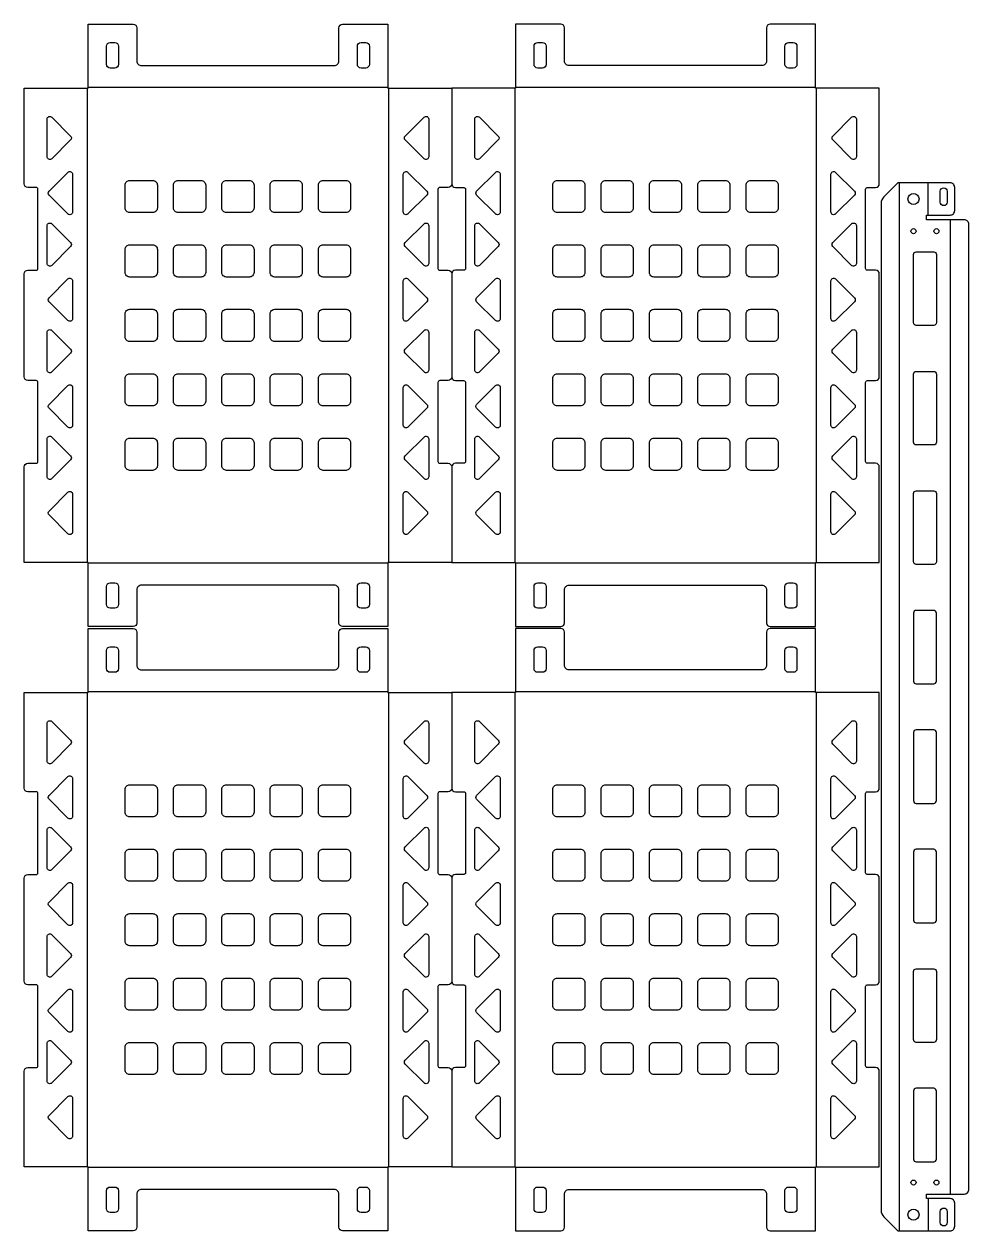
# Model space of a CAD drawing. Extents: x 7875 to 8998, y 13371 to 16084.
# Drawn here: x 7875 to 8903, y 13371 to 14684 of the extents above; entities that cross this region are included whole.
import ezdxf

# ---------------------------------------------------------------- set-up
doc = ezdxf.new("R2010")
doc.units = 0

# ---------------------------------------------------------------- blocks, each defined once
blk = doc.blocks.new('CommonPart1719256715', base_point=(2, 2))
at = {"layer": '1'}
for points in [[(467.4, 71.6), (397.8, 71.6), (397.8, 2), (348.7, 2, -0.414214), (344.7, 6), (344.7, 42, 0.414214), (339.7, 47), (129.7, 47, 0.414214), (124.7, 42), (124.7, 6, -0.414214), (120.7, 2), (71.6, 2), (71.6, 71.6), (2, 71.6), (2, 175.7, -0.414214), (6, 179.7), (15, 179.7, 0.414214), (17, 181.7), (17, 267.7, 0.414214), (15, 269.7), (6, 269.7, -0.414214), (2, 273.7), (2, 385.7, -0.414214), (6, 389.7), (15, 389.7, 0.414214), (17, 391.7), (17, 477.7, 0.414214), (15, 479.7), (6, 479.7, -0.414214), (2, 483.7), (2, 587.8), (71.6, 587.8), (71.6, 657.4), (120.7, 657.4, -0.414214), (124.7, 653.4), (124.7, 617.4, 0.414214), (129.7, 612.4), (339.7, 612.4, 0.414214), (344.7, 617.4), (344.7, 653.4, -0.414214), (348.7, 657.4), (397.8, 657.4), (397.8, 587.8), (467.4, 587.8)], [(467.4, 483.7, -0.414214), (463.4, 479.7), (454.4, 479.7, 0.414214), (452.4, 477.7), (452.4, 391.7, 0.414214), (454.4, 389.7), (463.4, 389.7, -0.414214), (467.4, 385.7)], [(467.4, 273.7, -0.414214), (463.4, 269.7), (454.4, 269.7, 0.414214), (452.4, 267.7), (452.4, 181.7, 0.414214), (454.4, 179.7), (463.4, 179.7, -0.414214), (467.4, 175.7)]]:
    blk.add_lwpolyline(points, format="xyb", dxfattribs=at)
for points in [[(467.4, 587.8), (467.4, 483.7, 0.414214), (471.4, 479.7), (480.4, 479.7, -0.414214), (482.4, 477.7), (482.4, 391.7, -0.414214), (480.4, 389.7), (471.4, 389.7, 0.414214), (467.4, 385.7), (467.4, 273.7, 0.414214), (471.4, 269.7), (480.4, 269.7, -0.414214), (482.4, 267.7), (482.4, 181.7, -0.414214), (480.4, 179.7), (471.4, 179.7, 0.414214), (467.4, 175.7), (467.4, 71.6), (537, 71.6), (537, 2), (586.1, 2, 0.414214), (590.1, 6), (590.1, 42, -0.414214), (595.1, 47), (805.1, 47, -0.414214), (810.1, 42), (810.1, 6, 0.414214), (814.1, 2), (863.2, 2), (863.2, 71.6), (932.8, 71.6), (932.8, 175.7, 0.414214), (928.8, 179.7), (919.8, 179.7, -0.414214), (917.8, 181.7), (917.8, 267.7, -0.414214), (919.8, 269.7), (928.8, 269.7, 0.414214), (932.8, 273.7), (932.8, 385.7, 0.414214), (928.8, 389.7), (919.8, 389.7, -0.414214), (917.8, 391.7), (917.8, 477.7, -0.414214), (919.8, 479.7), (928.8, 479.7, 0.414214), (932.8, 483.7), (932.8, 587.8), (863.2, 587.8), (863.2, 657.4), (814.1, 657.4, 0.414214), (810.1, 653.4), (810.1, 617.4, -0.414214), (805.1, 612.4), (595.1, 612.4, -0.414214), (590.1, 617.4), (590.1, 653.4, 0.414214), (586.1, 657.4), (537, 657.4), (537, 587.8)], [(95.6, 637.4), (100.7, 637.4, -0.414214), (104.7, 633.4), (104.7, 613.7, -0.414214), (100.7, 609.7), (95.6, 609.7, -0.414214), (91.6, 613.7), (91.6, 633.4, -0.414214)], [(368.7, 637.4), (373.8, 637.4, -0.414214), (377.8, 633.4), (377.8, 613.7, -0.414214), (373.8, 609.7), (368.7, 609.7, -0.414214), (364.7, 613.7), (364.7, 633.4, -0.414214)], [(561, 637.4), (566.1, 637.4, -0.414214), (570.1, 633.4), (570.1, 613.7, -0.414214), (566.1, 609.7), (561, 609.7, -0.414214), (557, 613.7), (557, 633.4, -0.414214)], [(834.1, 637.4), (839.2, 637.4, -0.414214), (843.2, 633.4), (843.2, 613.7, -0.414214), (839.2, 609.7), (834.1, 609.7, -0.414214), (830.1, 613.7), (830.1, 633.4, -0.414214)], [(32.1, 556.2), (52.6, 535.7, -0.414214), (52.6, 531.5), (32.1, 511, -0.668179), (27, 513.1), (27, 554.1, -0.668179)], [(437.3, 556.2, -0.668179), (442.4, 554.1), (442.4, 513.1, -0.668179), (437.3, 511), (416.8, 531.5, -0.414214), (416.8, 535.7)], [(497.5, 556.2), (518, 535.7, -0.414214), (518, 531.5), (497.5, 511, -0.668179), (492.4, 513.1), (492.4, 554.1, -0.668179)], [(902.7, 556.2, -0.668179), (907.8, 554.1), (907.8, 513.1, -0.668179), (902.7, 511), (882.2, 531.5, -0.414214), (882.2, 535.7)], [(49.6, 496.2, -0.668179), (54.7, 494.1), (54.7, 453.1, -0.668179), (49.6, 451), (29.1, 471.5, -0.414214), (29.1, 475.7)], [(117, 487.4), (142, 487.4, -0.414214), (147, 482.4), (147, 457.4, -0.414214), (142, 452.4), (117, 452.4, -0.414214), (112, 457.4), (112, 482.4, -0.414214)], [(169.6, 487.4), (194.6, 487.4, -0.414214), (199.6, 482.4), (199.6, 457.4, -0.414214), (194.6, 452.4), (169.6, 452.4, -0.414214), (164.6, 457.4), (164.6, 482.4, -0.414214)], [(222.2, 487.4), (247.2, 487.4, -0.414214), (252.2, 482.4), (252.2, 457.4, -0.414214), (247.2, 452.4), (222.2, 452.4, -0.414214), (217.2, 457.4), (217.2, 482.4, -0.414214)], [(274.8, 487.4), (299.8, 487.4, -0.414214), (304.8, 482.4), (304.8, 457.4, -0.414214), (299.8, 452.4), (274.8, 452.4, -0.414214), (269.8, 457.4), (269.8, 482.4, -0.414214)], [(327.4, 487.4), (352.4, 487.4, -0.414214), (357.4, 482.4), (357.4, 457.4, -0.414214), (352.4, 452.4), (327.4, 452.4, -0.414214), (322.4, 457.4), (322.4, 482.4, -0.414214)], [(419.8, 496.2), (440.3, 475.7, -0.414214), (440.3, 471.5), (419.8, 451, -0.668179), (414.7, 453.1), (414.7, 494.1, -0.668179)], [(515, 496.2, -0.668179), (520.1, 494.1), (520.1, 453.1, -0.668179), (515, 451), (494.5, 471.5, -0.414214), (494.5, 475.7)], [(582.4, 487.4), (607.4, 487.4, -0.414214), (612.4, 482.4), (612.4, 457.4, -0.414214), (607.4, 452.4), (582.4, 452.4, -0.414214), (577.4, 457.4), (577.4, 482.4, -0.414214)], [(635, 487.4), (660, 487.4, -0.414214), (665, 482.4), (665, 457.4, -0.414214), (660, 452.4), (635, 452.4, -0.414214), (630, 457.4), (630, 482.4, -0.414214)], [(687.6, 487.4), (712.6, 487.4, -0.414214), (717.6, 482.4), (717.6, 457.4, -0.414214), (712.6, 452.4), (687.6, 452.4, -0.414214), (682.6, 457.4), (682.6, 482.4, -0.414214)], [(740.2, 487.4), (765.2, 487.4, -0.414214), (770.2, 482.4), (770.2, 457.4, -0.414214), (765.2, 452.4), (740.2, 452.4, -0.414214), (735.2, 457.4), (735.2, 482.4, -0.414214)], [(792.8, 487.4), (817.8, 487.4, -0.414214), (822.8, 482.4), (822.8, 457.4, -0.414214), (817.8, 452.4), (792.8, 452.4, -0.414214), (787.8, 457.4), (787.8, 482.4, -0.414214)], [(885.2, 496.2), (905.7, 475.7, -0.414214), (905.7, 471.5), (885.2, 451, -0.668179), (880.1, 453.1), (880.1, 494.1, -0.668179)], [(32.1, 440.2), (52.6, 419.7, -0.414214), (52.6, 415.5), (32.1, 395, -0.668179), (27, 397.1), (27, 438.1, -0.668179)], [(437.3, 440.2, -0.668179), (442.4, 438.1), (442.4, 397.1, -0.668179), (437.3, 395), (416.8, 415.5, -0.414214), (416.8, 419.7)], [(497.5, 440.2), (518, 419.7, -0.414214), (518, 415.5), (497.5, 395, -0.668179), (492.4, 397.1), (492.4, 438.1, -0.668179)], [(902.7, 440.2, -0.668179), (907.8, 438.1), (907.8, 397.1, -0.668179), (902.7, 395), (882.2, 415.5, -0.414214), (882.2, 419.7)], [(117, 417.3), (142, 417.3, -0.414214), (147, 412.3), (147, 387.3, -0.414214), (142, 382.3), (117, 382.3, -0.414214), (112, 387.3), (112, 412.3, -0.414214)], [(169.6, 417.3), (194.6, 417.3, -0.414214), (199.6, 412.3), (199.6, 387.3, -0.414214), (194.6, 382.3), (169.6, 382.3, -0.414214), (164.6, 387.3), (164.6, 412.3, -0.414214)], [(222.2, 417.3), (247.2, 417.3, -0.414214), (252.2, 412.3), (252.2, 387.3, -0.414214), (247.2, 382.3), (222.2, 382.3, -0.414214), (217.2, 387.3), (217.2, 412.3, -0.414214)], [(274.8, 417.3), (299.8, 417.3, -0.414214), (304.8, 412.3), (304.8, 387.3, -0.414214), (299.8, 382.3), (274.8, 382.3, -0.414214), (269.8, 387.3), (269.8, 412.3, -0.414214)], [(327.4, 417.3), (352.4, 417.3, -0.414214), (357.4, 412.3), (357.4, 387.3, -0.414214), (352.4, 382.3), (327.4, 382.3, -0.414214), (322.4, 387.3), (322.4, 412.3, -0.414214)], [(582.4, 417.3), (607.4, 417.3, -0.414214), (612.4, 412.3), (612.4, 387.3, -0.414214), (607.4, 382.3), (582.4, 382.3, -0.414214), (577.4, 387.3), (577.4, 412.3, -0.414214)], [(635, 417.3), (660, 417.3, -0.414214), (665, 412.3), (665, 387.3, -0.414214), (660, 382.3), (635, 382.3, -0.414214), (630, 387.3), (630, 412.3, -0.414214)], [(687.6, 417.3), (712.6, 417.3, -0.414214), (717.6, 412.3), (717.6, 387.3, -0.414214), (712.6, 382.3), (687.6, 382.3, -0.414214), (682.6, 387.3), (682.6, 412.3, -0.414214)], [(740.2, 417.3), (765.2, 417.3, -0.414214), (770.2, 412.3), (770.2, 387.3, -0.414214), (765.2, 382.3), (740.2, 382.3, -0.414214), (735.2, 387.3), (735.2, 412.3, -0.414214)], [(792.8, 417.3), (817.8, 417.3, -0.414214), (822.8, 412.3), (822.8, 387.3, -0.414214), (817.8, 382.3), (792.8, 382.3, -0.414214), (787.8, 387.3), (787.8, 412.3, -0.414214)], [(49.6, 380.2, -0.668179), (54.7, 378.1), (54.7, 337.1, -0.668179), (49.6, 335), (29.1, 355.5, -0.414214), (29.1, 359.7)], [(419.8, 380.2), (440.3, 359.7, -0.414214), (440.3, 355.5), (419.8, 335, -0.668179), (414.7, 337.1), (414.7, 378.1, -0.668179)], [(515, 380.2, -0.668179), (520.1, 378.1), (520.1, 337.1, -0.668179), (515, 335), (494.5, 355.5, -0.414214), (494.5, 359.7)], [(885.2, 380.2), (905.7, 359.7, -0.414214), (905.7, 355.5), (885.2, 335, -0.668179), (880.1, 337.1), (880.1, 378.1, -0.668179)], [(117, 347.2), (142, 347.2, -0.414214), (147, 342.2), (147, 317.2, -0.414214), (142, 312.2), (117, 312.2, -0.414214), (112, 317.2), (112, 342.2, -0.414214)], [(169.6, 347.2), (194.6, 347.2, -0.414214), (199.6, 342.2), (199.6, 317.2, -0.414214), (194.6, 312.2), (169.6, 312.2, -0.414214), (164.6, 317.2), (164.6, 342.2, -0.414214)], [(222.2, 347.2), (247.2, 347.2, -0.414214), (252.2, 342.2), (252.2, 317.2, -0.414214), (247.2, 312.2), (222.2, 312.2, -0.414214), (217.2, 317.2), (217.2, 342.2, -0.414214)], [(274.8, 347.2), (299.8, 347.2, -0.414214), (304.8, 342.2), (304.8, 317.2, -0.414214), (299.8, 312.2), (274.8, 312.2, -0.414214), (269.8, 317.2), (269.8, 342.2, -0.414214)], [(327.4, 347.2), (352.4, 347.2, -0.414214), (357.4, 342.2), (357.4, 317.2, -0.414214), (352.4, 312.2), (327.4, 312.2, -0.414214), (322.4, 317.2), (322.4, 342.2, -0.414214)], [(582.4, 347.2), (607.4, 347.2, -0.414214), (612.4, 342.2), (612.4, 317.2, -0.414214), (607.4, 312.2), (582.4, 312.2, -0.414214), (577.4, 317.2), (577.4, 342.2, -0.414214)], [(635, 347.2), (660, 347.2, -0.414214), (665, 342.2), (665, 317.2, -0.414214), (660, 312.2), (635, 312.2, -0.414214), (630, 317.2), (630, 342.2, -0.414214)], [(687.6, 347.2), (712.6, 347.2, -0.414214), (717.6, 342.2), (717.6, 317.2, -0.414214), (712.6, 312.2), (687.6, 312.2, -0.414214), (682.6, 317.2), (682.6, 342.2, -0.414214)], [(740.2, 347.2), (765.2, 347.2, -0.414214), (770.2, 342.2), (770.2, 317.2, -0.414214), (765.2, 312.2), (740.2, 312.2, -0.414214), (735.2, 317.2), (735.2, 342.2, -0.414214)], [(792.8, 347.2), (817.8, 347.2, -0.414214), (822.8, 342.2), (822.8, 317.2, -0.414214), (817.8, 312.2), (792.8, 312.2, -0.414214), (787.8, 317.2), (787.8, 342.2, -0.414214)], [(32.1, 324.2), (52.6, 303.7, -0.414214), (52.6, 299.5), (32.1, 279, -0.668179), (27, 281.1), (27, 322.1, -0.668179)], [(437.3, 324.2, -0.668179), (442.4, 322.1), (442.4, 281.1, -0.668179), (437.3, 279), (416.8, 299.5, -0.414214), (416.8, 303.7)], [(497.5, 324.2), (518, 303.7, -0.414214), (518, 299.5), (497.5, 279, -0.668179), (492.4, 281.1), (492.4, 322.1, -0.668179)], [(902.7, 324.2, -0.668179), (907.8, 322.1), (907.8, 281.1, -0.668179), (902.7, 279), (882.2, 299.5, -0.414214), (882.2, 303.7)], [(117, 277.1), (142, 277.1, -0.414214), (147, 272.1), (147, 247.1, -0.414214), (142, 242.1), (117, 242.1, -0.414214), (112, 247.1), (112, 272.1, -0.414214)], [(169.6, 277.1), (194.6, 277.1, -0.414214), (199.6, 272.1), (199.6, 247.1, -0.414214), (194.6, 242.1), (169.6, 242.1, -0.414214), (164.6, 247.1), (164.6, 272.1, -0.414214)], [(222.2, 277.1), (247.2, 277.1, -0.414214), (252.2, 272.1), (252.2, 247.1, -0.414214), (247.2, 242.1), (222.2, 242.1, -0.414214), (217.2, 247.1), (217.2, 272.1, -0.414214)], [(274.8, 277.1), (299.8, 277.1, -0.414214), (304.8, 272.1), (304.8, 247.1, -0.414214), (299.8, 242.1), (274.8, 242.1, -0.414214), (269.8, 247.1), (269.8, 272.1, -0.414214)], [(327.4, 277.1), (352.4, 277.1, -0.414214), (357.4, 272.1), (357.4, 247.1, -0.414214), (352.4, 242.1), (327.4, 242.1, -0.414214), (322.4, 247.1), (322.4, 272.1, -0.414214)], [(582.4, 277.1), (607.4, 277.1, -0.414214), (612.4, 272.1), (612.4, 247.1, -0.414214), (607.4, 242.1), (582.4, 242.1, -0.414214), (577.4, 247.1), (577.4, 272.1, -0.414214)], [(635, 277.1), (660, 277.1, -0.414214), (665, 272.1), (665, 247.1, -0.414214), (660, 242.1), (635, 242.1, -0.414214), (630, 247.1), (630, 272.1, -0.414214)], [(687.6, 277.1), (712.6, 277.1, -0.414214), (717.6, 272.1), (717.6, 247.1, -0.414214), (712.6, 242.1), (687.6, 242.1, -0.414214), (682.6, 247.1), (682.6, 272.1, -0.414214)], [(740.2, 277.1), (765.2, 277.1, -0.414214), (770.2, 272.1), (770.2, 247.1, -0.414214), (765.2, 242.1), (740.2, 242.1, -0.414214), (735.2, 247.1), (735.2, 272.1, -0.414214)], [(792.8, 277.1), (817.8, 277.1, -0.414214), (822.8, 272.1), (822.8, 247.1, -0.414214), (817.8, 242.1), (792.8, 242.1, -0.414214), (787.8, 247.1), (787.8, 272.1, -0.414214)], [(49.6, 264.2, -0.668179), (54.7, 262.1), (54.7, 221.1, -0.668179), (49.6, 219), (29.1, 239.5, -0.414214), (29.1, 243.7)], [(419.8, 264.2), (440.3, 243.7, -0.414214), (440.3, 239.5), (419.8, 219, -0.668179), (414.7, 221.1), (414.7, 262.1, -0.668179)], [(515, 264.2, -0.668179), (520.1, 262.1), (520.1, 221.1, -0.668179), (515, 219), (494.5, 239.5, -0.414214), (494.5, 243.7)], [(885.2, 264.2), (905.7, 243.7, -0.414214), (905.7, 239.5), (885.2, 219, -0.668179), (880.1, 221.1), (880.1, 262.1, -0.668179)], [(32.1, 208.2), (52.6, 187.7, -0.414214), (52.6, 183.5), (32.1, 163, -0.668179), (27, 165.1), (27, 206.1, -0.668179)], [(117, 207), (142, 207, -0.414214), (147, 202), (147, 177, -0.414214), (142, 172), (117, 172, -0.414214), (112, 177), (112, 202, -0.414214)], [(169.6, 207), (194.6, 207, -0.414214), (199.6, 202), (199.6, 177, -0.414214), (194.6, 172), (169.6, 172, -0.414214), (164.6, 177), (164.6, 202, -0.414214)], [(222.2, 207), (247.2, 207, -0.414214), (252.2, 202), (252.2, 177, -0.414214), (247.2, 172), (222.2, 172, -0.414214), (217.2, 177), (217.2, 202, -0.414214)], [(274.8, 207), (299.8, 207, -0.414214), (304.8, 202), (304.8, 177, -0.414214), (299.8, 172), (274.8, 172, -0.414214), (269.8, 177), (269.8, 202, -0.414214)], [(327.4, 207), (352.4, 207, -0.414214), (357.4, 202), (357.4, 177, -0.414214), (352.4, 172), (327.4, 172, -0.414214), (322.4, 177), (322.4, 202, -0.414214)], [(437.3, 208.2, -0.668179), (442.4, 206.1), (442.4, 165.1, -0.668179), (437.3, 163), (416.8, 183.5, -0.414214), (416.8, 187.7)], [(497.5, 208.2), (518, 187.7, -0.414214), (518, 183.5), (497.5, 163, -0.668179), (492.4, 165.1), (492.4, 206.1, -0.668179)], [(582.4, 207), (607.4, 207, -0.414214), (612.4, 202), (612.4, 177, -0.414214), (607.4, 172), (582.4, 172, -0.414214), (577.4, 177), (577.4, 202, -0.414214)], [(635, 207), (660, 207, -0.414214), (665, 202), (665, 177, -0.414214), (660, 172), (635, 172, -0.414214), (630, 177), (630, 202, -0.414214)], [(687.6, 207), (712.6, 207, -0.414214), (717.6, 202), (717.6, 177, -0.414214), (712.6, 172), (687.6, 172, -0.414214), (682.6, 177), (682.6, 202, -0.414214)], [(740.2, 207), (765.2, 207, -0.414214), (770.2, 202), (770.2, 177, -0.414214), (765.2, 172), (740.2, 172, -0.414214), (735.2, 177), (735.2, 202, -0.414214)], [(792.8, 207), (817.8, 207, -0.414214), (822.8, 202), (822.8, 177, -0.414214), (817.8, 172), (792.8, 172, -0.414214), (787.8, 177), (787.8, 202, -0.414214)], [(902.7, 208.2, -0.668179), (907.8, 206.1), (907.8, 165.1, -0.668179), (902.7, 163), (882.2, 183.5, -0.414214), (882.2, 187.7)], [(49.6, 148.2, -0.668179), (54.7, 146.1), (54.7, 105.1, -0.668179), (49.6, 103), (29.1, 123.5, -0.414214), (29.1, 127.7)], [(419.8, 148.2), (440.3, 127.7, -0.414214), (440.3, 123.5), (419.8, 103, -0.668179), (414.7, 105.1), (414.7, 146.1, -0.668179)], [(515, 148.2, -0.668179), (520.1, 146.1), (520.1, 105.1, -0.668179), (515, 103), (494.5, 123.5, -0.414214), (494.5, 127.7)], [(885.2, 148.2), (905.7, 127.7, -0.414214), (905.7, 123.5), (885.2, 103, -0.668179), (880.1, 105.1), (880.1, 146.1, -0.668179)], [(95.6, 49.7), (100.7, 49.7, -0.414214), (104.7, 45.7), (104.7, 26, -0.414214), (100.7, 22), (95.6, 22, -0.414214), (91.6, 26), (91.6, 45.7, -0.414214)], [(368.7, 49.7), (373.8, 49.7, -0.414214), (377.8, 45.7), (377.8, 26, -0.414214), (373.8, 22), (368.7, 22, -0.414214), (364.7, 26), (364.7, 45.7, -0.414214)], [(561, 49.7), (566.1, 49.7, -0.414214), (570.1, 45.7), (570.1, 26, -0.414214), (566.1, 22), (561, 22, -0.414214), (557, 26), (557, 45.7, -0.414214)], [(834.1, 49.7), (839.2, 49.7, -0.414214), (843.2, 45.7), (843.2, 26, -0.414214), (839.2, 22), (834.1, 22, -0.414214), (830.1, 26), (830.1, 45.7, -0.414214)]]:
    blk.add_lwpolyline(points, format="xyb", close=True, dxfattribs=at)
at = {"layer": '2'}
for p, q in [((70.9, 71.6), (70.9, 587.8)), ((397.8, 588.6), (71.6, 588.6)), ((398.6, 587.8), (398.6, 71.6)), ((536.3, 71.6), (536.3, 587.8)), ((863.2, 588.6), (537, 588.6)), ((864, 587.8), (864, 71.6)), ((397.8, 70.9), (71.6, 70.9)), ((863.2, 70.9), (537, 70.9))]:
    blk.add_line(p, q, dxfattribs=at)
blk = doc.blocks.new('CommonPart1492266665', base_point=(2, 659.4))
at = {"layer": '1'}
for points in [[(467.4, 729), (397.8, 729), (397.8, 659.4), (348.7, 659.4, -0.414214), (344.7, 663.4), (344.7, 699.4, 0.414214), (339.7, 704.4), (129.7, 704.4, 0.414214), (124.7, 699.4), (124.7, 663.4, -0.414214), (120.7, 659.4), (71.6, 659.4), (71.6, 729), (2, 729), (2, 833.1, -0.414214), (6, 837.1), (15, 837.1, 0.414214), (17, 839.1), (17, 925.1, 0.414214), (15, 927.1), (6, 927.1, -0.414214), (2, 931.1), (2, 1043.1, -0.414214), (6, 1047.1), (15, 1047.1, 0.414214), (17, 1049.1), (17, 1135.1, 0.414214), (15, 1137.1), (6, 1137.1, -0.414214), (2, 1141.1), (2, 1245.2), (71.6, 1245.2), (71.6, 1314.8), (120.7, 1314.8, -0.414214), (124.7, 1310.8), (124.7, 1274.8, 0.414214), (129.7, 1269.8), (339.7, 1269.8, 0.414214), (344.7, 1274.8), (344.7, 1310.8, -0.414214), (348.7, 1314.8), (397.8, 1314.8), (397.8, 1245.2), (467.4, 1245.2)], [(467.4, 1141.1, -0.414214), (463.4, 1137.1), (454.4, 1137.1, 0.414214), (452.4, 1135.1), (452.4, 1049.1, 0.414214), (454.4, 1047.1), (463.4, 1047.1, -0.414214), (467.4, 1043.1)], [(467.4, 931.1, -0.414214), (463.4, 927.1), (454.4, 927.1, 0.414214), (452.4, 925.1), (452.4, 839.1, 0.414214), (454.4, 837.1), (463.4, 837.1, -0.414214), (467.4, 833.1)]]:
    blk.add_lwpolyline(points, format="xyb", dxfattribs=at)
for points in [[(467.4, 1245.2), (467.4, 1141.1, 0.414214), (471.4, 1137.1), (480.4, 1137.1, -0.414214), (482.4, 1135.1), (482.4, 1049.1, -0.414214), (480.4, 1047.1), (471.4, 1047.1, 0.414214), (467.4, 1043.1), (467.4, 931.1, 0.414214), (471.4, 927.1), (480.4, 927.1, -0.414214), (482.4, 925.1), (482.4, 839.1, -0.414214), (480.4, 837.1), (471.4, 837.1, 0.414214), (467.4, 833.1), (467.4, 729), (537, 729), (537, 659.4), (586.1, 659.4, 0.414214), (590.1, 663.4), (590.1, 699.4, -0.414214), (595.1, 704.4), (805.1, 704.4, -0.414214), (810.1, 699.4), (810.1, 663.4, 0.414214), (814.1, 659.4), (863.2, 659.4), (863.2, 729), (932.8, 729), (932.8, 833.1, 0.414214), (928.8, 837.1), (919.8, 837.1, -0.414214), (917.8, 839.1), (917.8, 925.1, -0.414214), (919.8, 927.1), (928.8, 927.1, 0.414214), (932.8, 931.1), (932.8, 1043.1, 0.414214), (928.8, 1047.1), (919.8, 1047.1, -0.414214), (917.8, 1049.1), (917.8, 1135.1, -0.414214), (919.8, 1137.1), (928.8, 1137.1, 0.414214), (932.8, 1141.1), (932.8, 1245.2), (863.2, 1245.2), (863.2, 1314.8), (814.1, 1314.8, 0.414214), (810.1, 1310.8), (810.1, 1274.8, -0.414214), (805.1, 1269.8), (595.1, 1269.8, -0.414214), (590.1, 1274.8), (590.1, 1310.8, 0.414214), (586.1, 1314.8), (537, 1314.8), (537, 1245.2)], [(95.6, 1294.8), (100.7, 1294.8, -0.414214), (104.7, 1290.8), (104.7, 1271.1, -0.414214), (100.7, 1267.1), (95.6, 1267.1, -0.414214), (91.6, 1271.1), (91.6, 1290.8, -0.414214)], [(368.7, 1294.8), (373.8, 1294.8, -0.414214), (377.8, 1290.8), (377.8, 1271.1, -0.414214), (373.8, 1267.1), (368.7, 1267.1, -0.414214), (364.7, 1271.1), (364.7, 1290.8, -0.414214)], [(561, 1294.8), (566.1, 1294.8, -0.414214), (570.1, 1290.8), (570.1, 1271.1, -0.414214), (566.1, 1267.1), (561, 1267.1, -0.414214), (557, 1271.1), (557, 1290.8, -0.414214)], [(834.1, 1294.8), (839.2, 1294.8, -0.414214), (843.2, 1290.8), (843.2, 1271.1, -0.414214), (839.2, 1267.1), (834.1, 1267.1, -0.414214), (830.1, 1271.1), (830.1, 1290.8, -0.414214)], [(32.1, 1213.6), (52.6, 1193.1, -0.414214), (52.6, 1188.9), (32.1, 1168.4, -0.668179), (27, 1170.5), (27, 1211.5, -0.668179)], [(437.3, 1213.6, -0.668179), (442.4, 1211.5), (442.4, 1170.5, -0.668179), (437.3, 1168.4), (416.8, 1188.9, -0.414214), (416.8, 1193.1)], [(497.5, 1213.6), (518, 1193.1, -0.414214), (518, 1188.9), (497.5, 1168.4, -0.668179), (492.4, 1170.5), (492.4, 1211.5, -0.668179)], [(902.7, 1213.6, -0.668179), (907.8, 1211.5), (907.8, 1170.5, -0.668179), (902.7, 1168.4), (882.2, 1188.9, -0.414214), (882.2, 1193.1)], [(49.6, 1153.6, -0.668179), (54.7, 1151.5), (54.7, 1110.5, -0.668179), (49.6, 1108.4), (29.1, 1128.9, -0.414214), (29.1, 1133.1)], [(117, 1144.8), (142, 1144.8, -0.414214), (147, 1139.8), (147, 1114.8, -0.414214), (142, 1109.8), (117, 1109.8, -0.414214), (112, 1114.8), (112, 1139.8, -0.414214)], [(169.6, 1144.8), (194.6, 1144.8, -0.414214), (199.6, 1139.8), (199.6, 1114.8, -0.414214), (194.6, 1109.8), (169.6, 1109.8, -0.414214), (164.6, 1114.8), (164.6, 1139.8, -0.414214)], [(222.2, 1144.8), (247.2, 1144.8, -0.414214), (252.2, 1139.8), (252.2, 1114.8, -0.414214), (247.2, 1109.8), (222.2, 1109.8, -0.414214), (217.2, 1114.8), (217.2, 1139.8, -0.414214)], [(274.8, 1144.8), (299.8, 1144.8, -0.414214), (304.8, 1139.8), (304.8, 1114.8, -0.414214), (299.8, 1109.8), (274.8, 1109.8, -0.414214), (269.8, 1114.8), (269.8, 1139.8, -0.414214)], [(327.4, 1144.8), (352.4, 1144.8, -0.414214), (357.4, 1139.8), (357.4, 1114.8, -0.414214), (352.4, 1109.8), (327.4, 1109.8, -0.414214), (322.4, 1114.8), (322.4, 1139.8, -0.414214)], [(419.8, 1153.6), (440.3, 1133.1, -0.414214), (440.3, 1128.9), (419.8, 1108.4, -0.668179), (414.7, 1110.5), (414.7, 1151.5, -0.668179)], [(515, 1153.6, -0.668179), (520.1, 1151.5), (520.1, 1110.5, -0.668179), (515, 1108.4), (494.5, 1128.9, -0.414214), (494.5, 1133.1)], [(582.4, 1144.8), (607.4, 1144.8, -0.414214), (612.4, 1139.8), (612.4, 1114.8, -0.414214), (607.4, 1109.8), (582.4, 1109.8, -0.414214), (577.4, 1114.8), (577.4, 1139.8, -0.414214)], [(635, 1144.8), (660, 1144.8, -0.414214), (665, 1139.8), (665, 1114.8, -0.414214), (660, 1109.8), (635, 1109.8, -0.414214), (630, 1114.8), (630, 1139.8, -0.414214)], [(687.6, 1144.8), (712.6, 1144.8, -0.414214), (717.6, 1139.8), (717.6, 1114.8, -0.414214), (712.6, 1109.8), (687.6, 1109.8, -0.414214), (682.6, 1114.8), (682.6, 1139.8, -0.414214)], [(740.2, 1144.8), (765.2, 1144.8, -0.414214), (770.2, 1139.8), (770.2, 1114.8, -0.414214), (765.2, 1109.8), (740.2, 1109.8, -0.414214), (735.2, 1114.8), (735.2, 1139.8, -0.414214)], [(792.8, 1144.8), (817.8, 1144.8, -0.414214), (822.8, 1139.8), (822.8, 1114.8, -0.414214), (817.8, 1109.8), (792.8, 1109.8, -0.414214), (787.8, 1114.8), (787.8, 1139.8, -0.414214)], [(885.2, 1153.6), (905.7, 1133.1, -0.414214), (905.7, 1128.9), (885.2, 1108.4, -0.668179), (880.1, 1110.5), (880.1, 1151.5, -0.668179)], [(32.1, 1097.6), (52.6, 1077.1, -0.414214), (52.6, 1072.9), (32.1, 1052.4, -0.668179), (27, 1054.5), (27, 1095.5, -0.668179)], [(437.3, 1097.6, -0.668179), (442.4, 1095.5), (442.4, 1054.5, -0.668179), (437.3, 1052.4), (416.8, 1072.9, -0.414214), (416.8, 1077.1)], [(497.5, 1097.6), (518, 1077.1, -0.414214), (518, 1072.9), (497.5, 1052.4, -0.668179), (492.4, 1054.5), (492.4, 1095.5, -0.668179)], [(902.7, 1097.6, -0.668179), (907.8, 1095.5), (907.8, 1054.5, -0.668179), (902.7, 1052.4), (882.2, 1072.9, -0.414214), (882.2, 1077.1)], [(117, 1074.7), (142, 1074.7, -0.414214), (147, 1069.7), (147, 1044.7, -0.414214), (142, 1039.7), (117, 1039.7, -0.414214), (112, 1044.7), (112, 1069.7, -0.414214)], [(169.6, 1074.7), (194.6, 1074.7, -0.414214), (199.6, 1069.7), (199.6, 1044.7, -0.414214), (194.6, 1039.7), (169.6, 1039.7, -0.414214), (164.6, 1044.7), (164.6, 1069.7, -0.414214)], [(222.2, 1074.7), (247.2, 1074.7, -0.414214), (252.2, 1069.7), (252.2, 1044.7, -0.414214), (247.2, 1039.7), (222.2, 1039.7, -0.414214), (217.2, 1044.7), (217.2, 1069.7, -0.414214)], [(274.8, 1074.7), (299.8, 1074.7, -0.414214), (304.8, 1069.7), (304.8, 1044.7, -0.414214), (299.8, 1039.7), (274.8, 1039.7, -0.414214), (269.8, 1044.7), (269.8, 1069.7, -0.414214)], [(327.4, 1074.7), (352.4, 1074.7, -0.414214), (357.4, 1069.7), (357.4, 1044.7, -0.414214), (352.4, 1039.7), (327.4, 1039.7, -0.414214), (322.4, 1044.7), (322.4, 1069.7, -0.414214)], [(582.4, 1074.7), (607.4, 1074.7, -0.414214), (612.4, 1069.7), (612.4, 1044.7, -0.414214), (607.4, 1039.7), (582.4, 1039.7, -0.414214), (577.4, 1044.7), (577.4, 1069.7, -0.414214)], [(635, 1074.7), (660, 1074.7, -0.414214), (665, 1069.7), (665, 1044.7, -0.414214), (660, 1039.7), (635, 1039.7, -0.414214), (630, 1044.7), (630, 1069.7, -0.414214)], [(687.6, 1074.7), (712.6, 1074.7, -0.414214), (717.6, 1069.7), (717.6, 1044.7, -0.414214), (712.6, 1039.7), (687.6, 1039.7, -0.414214), (682.6, 1044.7), (682.6, 1069.7, -0.414214)], [(740.2, 1074.7), (765.2, 1074.7, -0.414214), (770.2, 1069.7), (770.2, 1044.7, -0.414214), (765.2, 1039.7), (740.2, 1039.7, -0.414214), (735.2, 1044.7), (735.2, 1069.7, -0.414214)], [(792.8, 1074.7), (817.8, 1074.7, -0.414214), (822.8, 1069.7), (822.8, 1044.7, -0.414214), (817.8, 1039.7), (792.8, 1039.7, -0.414214), (787.8, 1044.7), (787.8, 1069.7, -0.414214)], [(49.6, 1037.6, -0.668179), (54.7, 1035.5), (54.7, 994.5, -0.668179), (49.6, 992.4), (29.1, 1012.9, -0.414214), (29.1, 1017.1)], [(419.8, 1037.6), (440.3, 1017.1, -0.414214), (440.3, 1012.9), (419.8, 992.4, -0.668179), (414.7, 994.5), (414.7, 1035.5, -0.668179)], [(515, 1037.6, -0.668179), (520.1, 1035.5), (520.1, 994.5, -0.668179), (515, 992.4), (494.5, 1012.9, -0.414214), (494.5, 1017.1)], [(885.2, 1037.6), (905.7, 1017.1, -0.414214), (905.7, 1012.9), (885.2, 992.4, -0.668179), (880.1, 994.5), (880.1, 1035.5, -0.668179)], [(117, 1004.6), (142, 1004.6, -0.414214), (147, 999.6), (147, 974.6, -0.414214), (142, 969.6), (117, 969.6, -0.414214), (112, 974.6), (112, 999.6, -0.414214)], [(169.6, 1004.6), (194.6, 1004.6, -0.414214), (199.6, 999.6), (199.6, 974.6, -0.414214), (194.6, 969.6), (169.6, 969.6, -0.414214), (164.6, 974.6), (164.6, 999.6, -0.414214)], [(222.2, 1004.6), (247.2, 1004.6, -0.414214), (252.2, 999.6), (252.2, 974.6, -0.414214), (247.2, 969.6), (222.2, 969.6, -0.414214), (217.2, 974.6), (217.2, 999.6, -0.414214)], [(274.8, 1004.6), (299.8, 1004.6, -0.414214), (304.8, 999.6), (304.8, 974.6, -0.414214), (299.8, 969.6), (274.8, 969.6, -0.414214), (269.8, 974.6), (269.8, 999.6, -0.414214)], [(327.4, 1004.6), (352.4, 1004.6, -0.414214), (357.4, 999.6), (357.4, 974.6, -0.414214), (352.4, 969.6), (327.4, 969.6, -0.414214), (322.4, 974.6), (322.4, 999.6, -0.414214)], [(582.4, 1004.6), (607.4, 1004.6, -0.414214), (612.4, 999.6), (612.4, 974.6, -0.414214), (607.4, 969.6), (582.4, 969.6, -0.414214), (577.4, 974.6), (577.4, 999.6, -0.414214)], [(635, 1004.6), (660, 1004.6, -0.414214), (665, 999.6), (665, 974.6, -0.414214), (660, 969.6), (635, 969.6, -0.414214), (630, 974.6), (630, 999.6, -0.414214)], [(687.6, 1004.6), (712.6, 1004.6, -0.414214), (717.6, 999.6), (717.6, 974.6, -0.414214), (712.6, 969.6), (687.6, 969.6, -0.414214), (682.6, 974.6), (682.6, 999.6, -0.414214)], [(740.2, 1004.6), (765.2, 1004.6, -0.414214), (770.2, 999.6), (770.2, 974.6, -0.414214), (765.2, 969.6), (740.2, 969.6, -0.414214), (735.2, 974.6), (735.2, 999.6, -0.414214)], [(792.8, 1004.6), (817.8, 1004.6, -0.414214), (822.8, 999.6), (822.8, 974.6, -0.414214), (817.8, 969.6), (792.8, 969.6, -0.414214), (787.8, 974.6), (787.8, 999.6, -0.414214)], [(32.1, 981.6), (52.6, 961.1, -0.414214), (52.6, 956.9), (32.1, 936.4, -0.668179), (27, 938.5), (27, 979.5, -0.668179)], [(437.3, 981.6, -0.668179), (442.4, 979.5), (442.4, 938.5, -0.668179), (437.3, 936.4), (416.8, 956.9, -0.414214), (416.8, 961.1)], [(497.5, 981.6), (518, 961.1, -0.414214), (518, 956.9), (497.5, 936.4, -0.668179), (492.4, 938.5), (492.4, 979.5, -0.668179)], [(902.7, 981.6, -0.668179), (907.8, 979.5), (907.8, 938.5, -0.668179), (902.7, 936.4), (882.2, 956.9, -0.414214), (882.2, 961.1)], [(117, 934.5), (142, 934.5, -0.414214), (147, 929.5), (147, 904.5, -0.414214), (142, 899.5), (117, 899.5, -0.414214), (112, 904.5), (112, 929.5, -0.414214)], [(169.6, 934.5), (194.6, 934.5, -0.414214), (199.6, 929.5), (199.6, 904.5, -0.414214), (194.6, 899.5), (169.6, 899.5, -0.414214), (164.6, 904.5), (164.6, 929.5, -0.414214)], [(222.2, 934.5), (247.2, 934.5, -0.414214), (252.2, 929.5), (252.2, 904.5, -0.414214), (247.2, 899.5), (222.2, 899.5, -0.414214), (217.2, 904.5), (217.2, 929.5, -0.414214)], [(274.8, 934.5), (299.8, 934.5, -0.414214), (304.8, 929.5), (304.8, 904.5, -0.414214), (299.8, 899.5), (274.8, 899.5, -0.414214), (269.8, 904.5), (269.8, 929.5, -0.414214)], [(327.4, 934.5), (352.4, 934.5, -0.414214), (357.4, 929.5), (357.4, 904.5, -0.414214), (352.4, 899.5), (327.4, 899.5, -0.414214), (322.4, 904.5), (322.4, 929.5, -0.414214)], [(582.4, 934.5), (607.4, 934.5, -0.414214), (612.4, 929.5), (612.4, 904.5, -0.414214), (607.4, 899.5), (582.4, 899.5, -0.414214), (577.4, 904.5), (577.4, 929.5, -0.414214)], [(635, 934.5), (660, 934.5, -0.414214), (665, 929.5), (665, 904.5, -0.414214), (660, 899.5), (635, 899.5, -0.414214), (630, 904.5), (630, 929.5, -0.414214)], [(687.6, 934.5), (712.6, 934.5, -0.414214), (717.6, 929.5), (717.6, 904.5, -0.414214), (712.6, 899.5), (687.6, 899.5, -0.414214), (682.6, 904.5), (682.6, 929.5, -0.414214)], [(740.2, 934.5), (765.2, 934.5, -0.414214), (770.2, 929.5), (770.2, 904.5, -0.414214), (765.2, 899.5), (740.2, 899.5, -0.414214), (735.2, 904.5), (735.2, 929.5, -0.414214)], [(792.8, 934.5), (817.8, 934.5, -0.414214), (822.8, 929.5), (822.8, 904.5, -0.414214), (817.8, 899.5), (792.8, 899.5, -0.414214), (787.8, 904.5), (787.8, 929.5, -0.414214)], [(49.6, 921.6, -0.668179), (54.7, 919.5), (54.7, 878.5, -0.668179), (49.6, 876.4), (29.1, 896.9, -0.414214), (29.1, 901.1)], [(419.8, 921.6), (440.3, 901.1, -0.414214), (440.3, 896.9), (419.8, 876.4, -0.668179), (414.7, 878.5), (414.7, 919.5, -0.668179)], [(515, 921.6, -0.668179), (520.1, 919.5), (520.1, 878.5, -0.668179), (515, 876.4), (494.5, 896.9, -0.414214), (494.5, 901.1)], [(885.2, 921.6), (905.7, 901.1, -0.414214), (905.7, 896.9), (885.2, 876.4, -0.668179), (880.1, 878.5), (880.1, 919.5, -0.668179)], [(32.1, 865.6), (52.6, 845.1, -0.414214), (52.6, 840.9), (32.1, 820.4, -0.668179), (27, 822.5), (27, 863.5, -0.668179)], [(437.3, 865.6, -0.668179), (442.4, 863.5), (442.4, 822.5, -0.668179), (437.3, 820.4), (416.8, 840.9, -0.414214), (416.8, 845.1)], [(497.5, 865.6), (518, 845.1, -0.414214), (518, 840.9), (497.5, 820.4, -0.668179), (492.4, 822.5), (492.4, 863.5, -0.668179)], [(902.7, 865.6, -0.668179), (907.8, 863.5), (907.8, 822.5, -0.668179), (902.7, 820.4), (882.2, 840.9, -0.414214), (882.2, 845.1)], [(117, 864.4), (142, 864.4, -0.414214), (147, 859.4), (147, 834.4, -0.414214), (142, 829.4), (117, 829.4, -0.414214), (112, 834.4), (112, 859.4, -0.414214)], [(169.6, 864.4), (194.6, 864.4, -0.414214), (199.6, 859.4), (199.6, 834.4, -0.414214), (194.6, 829.4), (169.6, 829.4, -0.414214), (164.6, 834.4), (164.6, 859.4, -0.414214)], [(222.2, 864.4), (247.2, 864.4, -0.414214), (252.2, 859.4), (252.2, 834.4, -0.414214), (247.2, 829.4), (222.2, 829.4, -0.414214), (217.2, 834.4), (217.2, 859.4, -0.414214)], [(274.8, 864.4), (299.8, 864.4, -0.414214), (304.8, 859.4), (304.8, 834.4, -0.414214), (299.8, 829.4), (274.8, 829.4, -0.414214), (269.8, 834.4), (269.8, 859.4, -0.414214)], [(327.4, 864.4), (352.4, 864.4, -0.414214), (357.4, 859.4), (357.4, 834.4, -0.414214), (352.4, 829.4), (327.4, 829.4, -0.414214), (322.4, 834.4), (322.4, 859.4, -0.414214)], [(582.4, 864.4), (607.4, 864.4, -0.414214), (612.4, 859.4), (612.4, 834.4, -0.414214), (607.4, 829.4), (582.4, 829.4, -0.414214), (577.4, 834.4), (577.4, 859.4, -0.414214)], [(635, 864.4), (660, 864.4, -0.414214), (665, 859.4), (665, 834.4, -0.414214), (660, 829.4), (635, 829.4, -0.414214), (630, 834.4), (630, 859.4, -0.414214)], [(687.6, 864.4), (712.6, 864.4, -0.414214), (717.6, 859.4), (717.6, 834.4, -0.414214), (712.6, 829.4), (687.6, 829.4, -0.414214), (682.6, 834.4), (682.6, 859.4, -0.414214)], [(740.2, 864.4), (765.2, 864.4, -0.414214), (770.2, 859.4), (770.2, 834.4, -0.414214), (765.2, 829.4), (740.2, 829.4, -0.414214), (735.2, 834.4), (735.2, 859.4, -0.414214)], [(792.8, 864.4), (817.8, 864.4, -0.414214), (822.8, 859.4), (822.8, 834.4, -0.414214), (817.8, 829.4), (792.8, 829.4, -0.414214), (787.8, 834.4), (787.8, 859.4, -0.414214)], [(49.6, 805.6, -0.668179), (54.7, 803.5), (54.7, 762.5, -0.668179), (49.6, 760.4), (29.1, 780.9, -0.414214), (29.1, 785.1)], [(419.8, 805.6), (440.3, 785.1, -0.414214), (440.3, 780.9), (419.8, 760.4, -0.668179), (414.7, 762.5), (414.7, 803.5, -0.668179)], [(515, 805.6, -0.668179), (520.1, 803.5), (520.1, 762.5, -0.668179), (515, 760.4), (494.5, 780.9, -0.414214), (494.5, 785.1)], [(885.2, 805.6), (905.7, 785.1, -0.414214), (905.7, 780.9), (885.2, 760.4, -0.668179), (880.1, 762.5), (880.1, 803.5, -0.668179)], [(95.6, 707.1), (100.7, 707.1, -0.414214), (104.7, 703.1), (104.7, 683.4, -0.414214), (100.7, 679.4), (95.6, 679.4, -0.414214), (91.6, 683.4), (91.6, 703.1, -0.414214)], [(368.7, 707.1), (373.8, 707.1, -0.414214), (377.8, 703.1), (377.8, 683.4, -0.414214), (373.8, 679.4), (368.7, 679.4, -0.414214), (364.7, 683.4), (364.7, 703.1, -0.414214)], [(561, 707.1), (566.1, 707.1, -0.414214), (570.1, 703.1), (570.1, 683.4, -0.414214), (566.1, 679.4), (561, 679.4, -0.414214), (557, 683.4), (557, 703.1, -0.414214)], [(834.1, 707.1), (839.2, 707.1, -0.414214), (843.2, 703.1), (843.2, 683.4, -0.414214), (839.2, 679.4), (834.1, 679.4, -0.414214), (830.1, 683.4), (830.1, 703.1, -0.414214)]]:
    blk.add_lwpolyline(points, format="xyb", close=True, dxfattribs=at)
at = {"layer": '2'}
for p, q in [((70.9, 729), (70.9, 1245.2)), ((397.8, 1246), (71.6, 1246)), ((398.6, 1245.2), (398.6, 729)), ((536.3, 729), (536.3, 1245.2)), ((863.2, 1246), (537, 1246)), ((864, 1245.2), (864, 729)), ((397.8, 728.3), (71.6, 728.3)), ((863.2, 728.3), (537, 728.3))]:
    blk.add_line(p, q, dxfattribs=at)
blk = doc.blocks.new('Part248491045', base_point=(-47.7, -570))
at = {"layer": '1'}
for points in [[(47.7, 525, 0.414214), (42.7, 530), (1.8, 530), (1.8, 535), (27.4, 535, 0.414214), (32.4, 540), (32.4, 565, 0.414214), (27.4, 570), (-29.7, 570), (-44.8, 554.9, 0.198912), (-47.7, 547.9), (-47.7, -547.9, 0.198912), (-44.8, -554.9), (-29.7, -570), (27.4, -570, 0.414214), (32.4, -565), (32.4, -540, 0.414214), (27.4, -535), (1.8, -535), (1.8, -530), (42.7, -530, 0.414214), (47.7, -525)], [(24.2, 561), (24.2, 549, -1), (16.7, 549), (16.7, 561, -1)], [(12.5, 492), (12.5, 418, -0.414214), (9.5, 415), (-9.5, 415, -0.414214), (-12.5, 418), (-12.5, 492, -0.414214), (-9.5, 495), (9.5, 495, -0.414214)], [(12.5, 362), (12.5, 288, -0.414214), (9.5, 285), (-9.5, 285, -0.414214), (-12.5, 288), (-12.5, 362, -0.414214), (-9.5, 365), (9.5, 365, -0.414214)], [(12.5, 232), (12.5, 158, -0.414214), (9.5, 155), (-9.5, 155, -0.414214), (-12.5, 158), (-12.5, 232, -0.414214), (-9.5, 235), (9.5, 235, -0.414214)], [(12.5, 102, 0.414214), (9.5, 105), (-9.5, 105, 0.414214), (-12.5, 102), (-12.5, 28, 0.414214), (-9.5, 25), (9.5, 25, 0.414214), (12.5, 28)], [(12.5, -28, 0.414214), (9.5, -25), (-9.5, -25, 0.414214), (-12.5, -28), (-12.5, -102, 0.414214), (-9.5, -105), (9.5, -105, 0.414214), (12.5, -102)], [(12.5, -158, 0.414214), (9.5, -155), (-9.5, -155, 0.414214), (-12.5, -158), (-12.5, -232, 0.414214), (-9.5, -235), (9.5, -235, 0.414214), (12.5, -232)], [(12.5, -288), (12.5, -362, -0.414214), (9.5, -365), (-9.5, -365, -0.414214), (-12.5, -362), (-12.5, -288, -0.414214), (-9.5, -285), (9.5, -285, -0.414214)], [(12.5, -418, 0.414214), (9.5, -415), (-9.5, -415, 0.414214), (-12.5, -418), (-12.5, -492, 0.414214), (-9.5, -495), (9.5, -495, 0.414214), (12.5, -492)], [(24.2, -549), (24.2, -561, -1), (16.7, -561), (16.7, -549, -1)]]:
    blk.add_lwpolyline(points, format="xyb", close=True, dxfattribs=at)
for centre, radius in [((-12.5, 552.5), 6), ((-12.5, 517.5), 2.75), ((12.5, 517.5), 2.75), ((-12.5, -517.5), 2.75), ((12.5, -517.5), 2.75), ((-12.5, -552.5), 6)]:
    blk.add_circle(centre, radius, dxfattribs=at)
at = {"layer": '2'}
for p, q in [((-27.6, -570), (-27.6, 570)), ((3.6, 535), (3.6, 570)), ((27.6, 530), (27.6, -530)), ((3.6, -535), (3.6, -570))]:
    blk.add_line(p, q, dxfattribs=at)

msp = doc.modelspace()

# ---------------------------------------------------------------- block references
at = {"layer": '1'}
for name, p in [('CommonPart1492266665', (7875, 14028.6)), ('Part248491045', (8807.8, 13371.3)), ('CommonPart1719256715', (7875, 13371.2))]:
    msp.add_blockref(name, p, dxfattribs=at)

doc.saveas('drawing.dxf')
